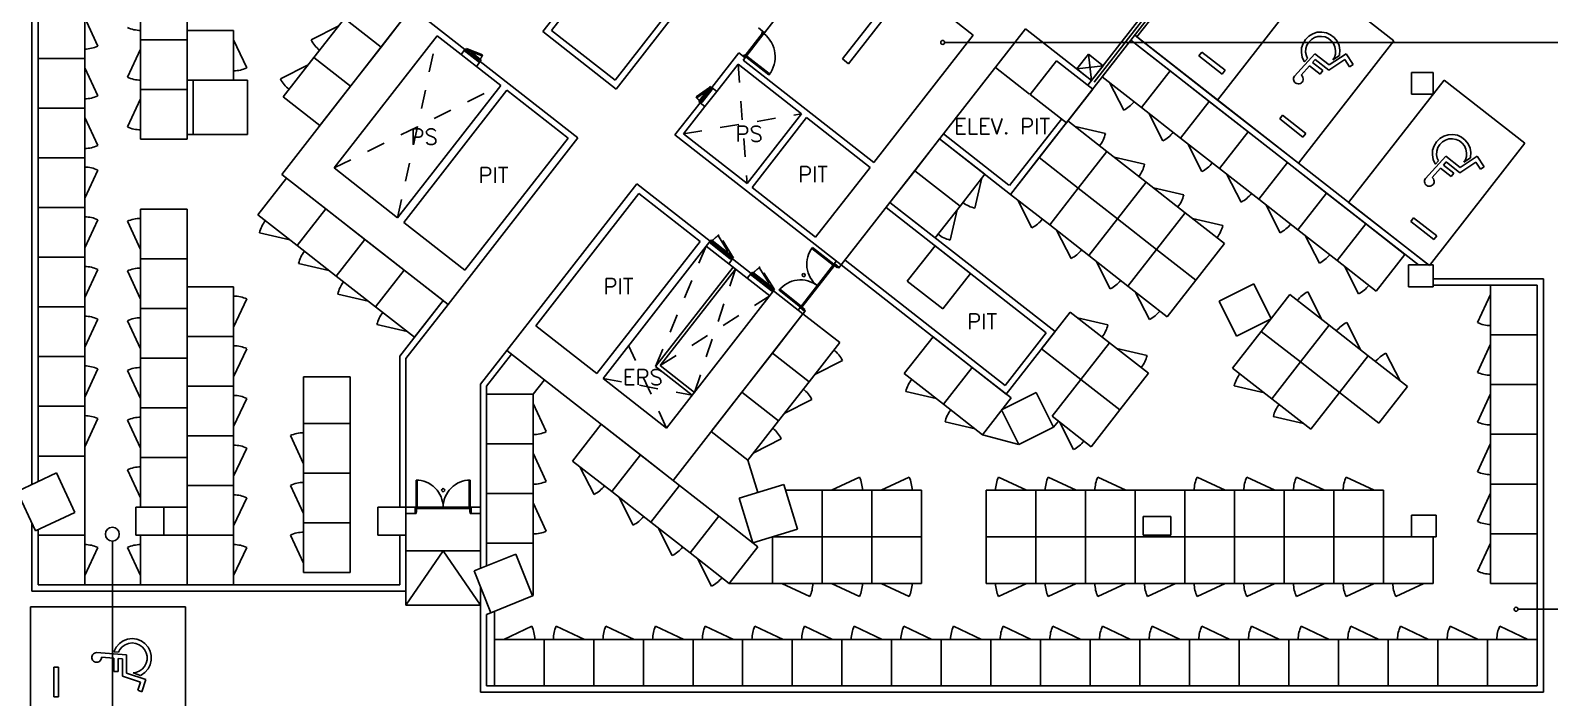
# Model space of a CAD drawing. Header units: millimetres. Extents: x -7614 to 421357, y 87385 to 341757.
# Drawn here: x 344320 to 393270, y 124852 to 146327 of the extents above; entities that cross this region are included whole.
import ezdxf
from ezdxf.enums import TextEntityAlignment as Align

# ---------------------------------------------------------------- set-up
doc = ezdxf.new("R2010")
doc.units = ezdxf.units.MM
doc.header["$LTSCALE"] = 600
doc.header["$MEASUREMENT"] = 0
doc.linetypes.add('HIDDEN', pattern=[2, 1, -1])
doc.layers.add('e-plan', color=9, linetype='CONTINUOUS')
doc.layers.add('e-room-box', color=7, linetype='CONTINUOUS')
doc.styles.add('kiahn', font='romans.shx', dxfattribs={"bigfont": 'cadhs.shx'})

msp = doc.modelspace()

# ---------------------------------------------------------------- linework, layer by layer
at = {"layer": 'e-plan'}
for p, q in [((344370, 171227), (344370, 131712)), ((344570, 159827), (344570, 131805)), ((366034, 152947), (360831, 146288)), ((363195, 144441), (369136, 152045)), ((379974, 146116), (383052, 150056)), ((367974, 146253), (370486, 149468)), ((370486, 149468), (374702, 146174)), ((361112, 146322), (362867, 148568)), ((372456, 147929), (370486, 145407)), ((385652, 148025), (382574, 144085)), ((382574, 144085), (385652, 148025)), ((385652, 148025), (388253, 145993)), ((347870, 146027), (347870, 147627)), ((349370, 147627), (349370, 146027)), ((372653, 147775), (370683, 145253)), ((344570, 147027), (344570, 145427)), ((346070, 145427), (346070, 147027)), ((356605, 147051), (352419, 141693)), ((356605, 147051), (355620, 145791)), ((358323, 145709), (356605, 147051)), ((363161, 144722), (364915, 146967)), ((378593, 144657), (380316, 146864)), ((346493, 145820), (346070, 146727)), ((353362, 146024), (354254, 146478)), ((353453, 145453), (354438, 146714)), ((354438, 146714), (355620, 145791)), ((355620, 145791), (354438, 146714)), ((367777, 146407), (367974, 146253)), ((376386, 146381), (370445, 138777)), ((375901, 141050), (380426, 146842)), ((378514, 144719), (376386, 146381)), ((380114, 146768), (378391, 144561)), ((349370, 146027), (347870, 146027)), ((347870, 144427), (347870, 146027)), ((347870, 146027), (349370, 146027)), ((350870, 146327), (349370, 146327)), ((349370, 146327), (349370, 144727)), ((349370, 146027), (349370, 144427)), ((350870, 144727), (350870, 146327)), ((351293, 145120), (350870, 146027)), ((357428, 146155), (354103, 141900)), ((358200, 145552), (357428, 146155)), ((363195, 144441), (360831, 146288)), ((363161, 144722), (361112, 146322)), ((367348, 145517, 0), (367909, 146234, 0)), ((367368, 145477, 0), (367952, 146225, 0)), ((374702, 146174), (371500, 142077)), ((378856, 144832), (379780, 146014)), ((379780, 146014), (389043, 138777)), ((379780, 146014), (381040, 145029)), ((379903, 146172), (389368, 138777)), ((382574, 144085), (379974, 146116)), ((388253, 145993), (385174, 142053)), ((385281, 145764), (385326, 145908)), ((385326, 145908), (385403, 146036)), ((385403, 146036), (385509, 146142)), ((385512, 145951), (385452, 145851)), ((385509, 146142), (385637, 146220)), ((385594, 146034), (385512, 145951)), ((385694, 146094), (385594, 146034)), ((385637, 146220), (385780, 146265)), ((385805, 146129), (385694, 146094)), ((385780, 146265), (385930, 146274)), ((385922, 146136), (385805, 146129)), ((386037, 146115), (385922, 146136)), ((385930, 146274), (386078, 146247)), ((386143, 146067), (386037, 146115)), ((386078, 146247), (386214, 146186)), ((386235, 145996), (386143, 146067)), ((386214, 146186), (386333, 146094)), ((386307, 145904), (386235, 145996)), ((386355, 145798), (386307, 145904)), ((386333, 146094), (386425, 145976)), ((386425, 145976), (386487, 145839)), ((344570, 145427), (346070, 145427)), ((346070, 145427), (344570, 145427)), ((344570, 145427), (344570, 143827)), ((346070, 143827), (346070, 145427)), ((347448, 144820), (347870, 145727)), ((352468, 144192), (353453, 145453)), ((354635, 144530), (353453, 145453)), ((353453, 145453), (354635, 144530)), ((355620, 145791), (354635, 144530)), ((358200, 145552), (358323, 145709)), ((358689, 145170), (358200, 145552)), ((358368, 145750), (358307, 145672)), ((358307, 145672), (358334, 145650)), ((358334, 145650), (358346, 145641)), ((358346, 145641), (358377, 145680)), ((358346, 145641), (358740, 145333)), ((358365, 145689), (358396, 145729)), ((358377, 145680), (358365, 145689)), ((358396, 145729), (358368, 145750)), ((358377, 145680), (358771, 145372)), ((358396, 145729), (358813, 145402)), ((358783, 145363), (358813, 145402)), ((358813, 145402), (358841, 145381)), ((366278, 144488), (367149, 145603)), ((367149, 145603), (367346, 145449)), ((367284, 145370), (367346, 145449)), ((367346, 145449), (367284, 145370)), ((370486, 145407), (370683, 145253)), ((381973, 145508), (382065, 145626)), ((382722, 144923), (381973, 145508)), ((382065, 145626), (382814, 145042)), ((385052, 144857), (385702, 145577)), ((385272, 145615), (385281, 145764)), ((385300, 145467), (385272, 145615)), ((385361, 145330), (385300, 145467)), ((385470, 145423), (385373, 145316)), ((385417, 145740), (385410, 145623)), ((385410, 145623), (385432, 145508)), ((385452, 145851), (385417, 145740)), ((385432, 145508), (385470, 145423)), ((385719, 145389), (385630, 145290)), ((385702, 145577), (386165, 145215)), ((386159, 145045), (385719, 145389)), ((386673, 145386), (386159, 145045)), ((386165, 145215), (386712, 145578)), ((386498, 145519), (386290, 145381)), ((386290, 145381), (386335, 145455)), ((386335, 145455), (386369, 145566)), ((386376, 145683), (386355, 145798)), ((386369, 145566), (386376, 145683)), ((386487, 145839), (386514, 145691)), ((386505, 145542), (386498, 145519)), ((386514, 145691), (386505, 145542)), ((386826, 145156), (386673, 145386)), ((386712, 145578), (386941, 145232)), ((346493, 144220), (346070, 145127)), ((352377, 144763), (353269, 145217)), ((358689, 145170), (358812, 145328)), ((358689, 145170), (358689, 145170)), ((359477, 144554), (358689, 145170)), ((358740, 145333), (358771, 145372)), ((358752, 145324), (358740, 145333)), ((358779, 145302), (358752, 145324)), ((358771, 145372), (358783, 145363)), ((358841, 145381), (358779, 145302)), ((361964, 142865), (358812, 145328)), ((366435, 144365), (367122, 145244)), ((367122, 145244), (369171, 143643)), ((367284, 145370), (371500, 142077)), ((376517, 144274), (375413, 145136)), ((380117, 143847), (381040, 145029)), ((381040, 145029), (380117, 143847)), ((381040, 145029), (382301, 144044)), ((382814, 145042), (382722, 144923)), ((385537, 145188), (385265, 144887)), ((385373, 145316), (385361, 145330)), ((385875, 144923), (385537, 145188)), ((385630, 145290), (385960, 145032)), ((385960, 145032), (385875, 144923)), ((386941, 145232), (386826, 145156)), ((388820, 144977), (388820, 144277)), ((389520, 144977), (388820, 144977)), ((389520, 144277), (389520, 144977)), ((349370, 144427), (347870, 144427)), ((347870, 142827), (347870, 144427)), ((347870, 144427), (349370, 144427)), ((349370, 144727), (350870, 144727)), ((349370, 144427), (349370, 142827)), ((354635, 144530), (353650, 143269)), ((359477, 144554), (356152, 140299)), ((366203, 144490), (365877, 144072)), ((366233, 144447), (365925, 144053)), ((366272, 144416), (365965, 144022)), ((366203, 144490), (366224, 144517)), ((366242, 144459), (366203, 144490)), ((366224, 144517), (366303, 144456)), ((366233, 144447), (366242, 144459)), ((366272, 144416), (366233, 144447)), ((366282, 144428), (366272, 144416)), ((366435, 144365), (366278, 144488)), ((366303, 144456), (366282, 144428)), ((380117, 143847), (378856, 144832)), ((379547, 143756), (379092, 144647)), ((385019, 144752), (385022, 144789)), ((385026, 144715), (385019, 144752)), ((385022, 144789), (385033, 144825)), ((385042, 144681), (385026, 144715)), ((385033, 144825), (385052, 144857)), ((385065, 144651), (385042, 144681)), ((385094, 144628), (385065, 144651)), ((385129, 144613), (385094, 144628)), ((385166, 144606), (385129, 144613)), ((385203, 144608), (385166, 144606)), ((385239, 144620), (385203, 144608)), ((385271, 144639), (385239, 144620)), ((385265, 144887), (385285, 144871)), ((385297, 144666), (385271, 144639)), ((385285, 144871), (385308, 144842)), ((385317, 144698), (385297, 144666)), ((385308, 144842), (385323, 144808)), ((385328, 144733), (385317, 144698)), ((385323, 144808), (385330, 144771)), ((385330, 144771), (385328, 144733)), ((386794, 140787), (389873, 144727)), ((389873, 144727), (392473, 142696)), ((347448, 143220), (347870, 144127)), ((353650, 143269), (352468, 144192)), ((359674, 144400), (356349, 140145)), ((361644, 142861), (359674, 144400)), ((365087, 142963), (365896, 144000)), ((365877, 144072), (365855, 144044)), ((365855, 144044), (365934, 143983)), ((365916, 144041), (365877, 144072)), ((366054, 143876), (365896, 144000)), ((365925, 144053), (365916, 144041)), ((365965, 144022), (365925, 144053)), ((365934, 143983), (365955, 144010)), ((365955, 144010), (365965, 144022)), ((366054, 143876), (366435, 144365)), ((366054, 143876), (366435, 144365)), ((381378, 142862), (382301, 144044)), ((382301, 144044), (381378, 142862)), ((382301, 144044), (383562, 143059)), ((385174, 142053), (382574, 144085)), ((388820, 144277), (389520, 144277)), ((344570, 143827), (346070, 143827)), ((346070, 143827), (344570, 143827)), ((344570, 143827), (344570, 142227)), ((346070, 142227), (346070, 143827)), ((346493, 142620), (346070, 143527)), ((365367, 142998), (366054, 143876)), ((369171, 143643), (367416, 141397)), ((369328, 143520), (367574, 141274)), ((369328, 143520), (371377, 141919)), ((369451, 143677), (369451, 143677)), ((377541, 143474), (375866, 141330)), ((381378, 142862), (380117, 143847)), ((380807, 142771), (380353, 143662)), ((384574, 143477), (384666, 143595)), ((385322, 142892), (384574, 143477)), ((384666, 143595), (385415, 143010)), ((349570, 142977), (349370, 142977)), ((365087, 142963), (370445, 138777)), ((365367, 142998), (367416, 141397)), ((375851, 141343), (373739, 142993)), ((377748, 143414), (376824, 142232)), ((379009, 142429), (377748, 143414)), ((378959, 143004), (377984, 143229)), ((382638, 141877), (383562, 143059)), ((383562, 143059), (382638, 141877)), ((383562, 143059), (384823, 142074)), ((385415, 143010), (385322, 142892)), ((389857, 142923), (390001, 142968)), ((390001, 142968), (390150, 142977)), ((390150, 142977), (390298, 142950)), ((390298, 142950), (390435, 142889)), ((349370, 142827), (347870, 142827)), ((361964, 142865), (357777, 137506)), ((361644, 142861), (358319, 138606)), ((373616, 142835), (372815, 141811)), ((375901, 141050), (373616, 142835)), ((375073, 141696), (373616, 142835)), ((382638, 141877), (381378, 142862)), ((382068, 141786), (381614, 142677)), ((392473, 142696), (389395, 138756)), ((389493, 142317), (389501, 142467)), ((389501, 142467), (389546, 142610)), ((389546, 142610), (389623, 142739)), ((389623, 142739), (389729, 142845)), ((389672, 142554), (389637, 142442)), ((389732, 142654), (389672, 142554)), ((389729, 142845), (389857, 142923)), ((389815, 142736), (389732, 142654)), ((389914, 142797), (389815, 142736)), ((390026, 142832), (389914, 142797)), ((390142, 142839), (390026, 142832)), ((390257, 142818), (390142, 142839)), ((390363, 142770), (390257, 142818)), ((390455, 142698), (390363, 142770)), ((390435, 142889), (390553, 142796)), ((390527, 142607), (390455, 142698)), ((390575, 142500), (390527, 142607)), ((390553, 142796), (390645, 142678)), ((390596, 142386), (390575, 142500)), ((390645, 142678), (390707, 142542)), ((390707, 142542), (390734, 142394)), ((344570, 142227), (346070, 142227)), ((344570, 140627), (344570, 142227)), ((344570, 142227), (346070, 142227)), ((346070, 142227), (346070, 140627)), ((375901, 141050), (376824, 142232)), ((376824, 142232), (378085, 141247)), ((376824, 142232), (378085, 141247)), ((378085, 141247), (379009, 142429)), ((379009, 142429), (378085, 141247)), ((380269, 141444), (379009, 142429)), ((380220, 142019), (379245, 142244)), ((383899, 140892), (384823, 142074)), ((384823, 142074), (383899, 140892)), ((384823, 142074), (386084, 141089)), ((389272, 141560), (389923, 142280)), ((389520, 142170), (389493, 142317)), ((389582, 142033), (389520, 142170)), ((389593, 142018), (389582, 142033)), ((389690, 142126), (389593, 142018)), ((389637, 142442), (389631, 142326)), ((389631, 142326), (389652, 142211)), ((389652, 142211), (389690, 142126)), ((389939, 142092), (389850, 141993)), ((389850, 141993), (390180, 141735)), ((389923, 142280), (390386, 141918)), ((390379, 141748), (389939, 142092)), ((390893, 142089), (390379, 141748)), ((390386, 141918), (390932, 142281)), ((390719, 142222), (390511, 142084)), ((390511, 142084), (390555, 142158)), ((390555, 142158), (390590, 142269)), ((390590, 142269), (390596, 142386)), ((390726, 142245), (390719, 142222)), ((390734, 142394), (390726, 142245)), ((391046, 141859), (390893, 142089)), ((390932, 142281), (391161, 141935)), ((346493, 141833), (346070, 140927)), ((352577, 141570), (351653, 140388)), ((357777, 137506), (352419, 141693)), ((353837, 140585), (352577, 141570)), ((356152, 140299), (354103, 141900)), ((371377, 141919), (369622, 139673)), ((372815, 141811), (372015, 140786)), ((372815, 141811), (374273, 140672)), ((374273, 140672), (372815, 141811)), ((374273, 140672), (375073, 141696)), ((374981, 141578), (374756, 140603)), ((383899, 140892), (382638, 141877)), ((383329, 140801), (382875, 141692)), ((389240, 141455), (389242, 141492)), ((389242, 141492), (389253, 141528)), ((389253, 141528), (389272, 141560)), ((389757, 141890), (389485, 141589)), ((389485, 141589), (389505, 141574)), ((389505, 141574), (389528, 141545)), ((389528, 141545), (389543, 141511)), ((389543, 141511), (389550, 141474)), ((389550, 141474), (389548, 141436)), ((390095, 141626), (389757, 141890)), ((390180, 141735), (390095, 141626)), ((391161, 141935), (391046, 141859)), ((363855, 141387), (359669, 136029)), ((363929, 141076), (360604, 136821)), ((363855, 141387), (366219, 139540)), ((363929, 141076), (365899, 139537)), ((367574, 141274), (369622, 139673)), ((377162, 140065), (375901, 141050)), ((378085, 141247), (377162, 140065)), ((377162, 140065), (378085, 141247)), ((378085, 141247), (379346, 140262)), ((378085, 141247), (379346, 140262)), ((379346, 140262), (380269, 141444)), ((380269, 141444), (379346, 140262)), ((381530, 140458), (380269, 141444)), ((381481, 141034), (380506, 141259)), ((386084, 141089), (385160, 139907)), ((385160, 139907), (386084, 141089)), ((386084, 141089), (387344, 140104)), ((389246, 141418), (389240, 141455)), ((389262, 141383), (389246, 141418)), ((389285, 141354), (389262, 141383)), ((389315, 141331), (389285, 141354)), ((389349, 141316), (389315, 141331)), ((389386, 141309), (389349, 141316)), ((389423, 141311), (389386, 141309)), ((389459, 141322), (389423, 141311)), ((389491, 141342), (389459, 141322)), ((389517, 141368), (389491, 141342)), ((389537, 141400), (389517, 141368)), ((389548, 141436), (389537, 141400)), ((344570, 139027), (344570, 140627)), ((344570, 140627), (346070, 140627)), ((346070, 140627), (344570, 140627)), ((346070, 140627), (346070, 139027)), ((347870, 140577), (347870, 138977)), ((349370, 140577), (347870, 140577)), ((349370, 138977), (349370, 140577)), ((353837, 140585), (352914, 139403)), ((352914, 139403), (353837, 140585)), ((355098, 139600), (353837, 140585)), ((371892, 140629), (377053, 136596)), ((372015, 140786), (377334, 136631)), ((372015, 140786), (373473, 139647)), ((373473, 139647), (374273, 140672)), ((374181, 140553), (373956, 139579)), ((376591, 139974), (376137, 140865)), ((385160, 139907), (383899, 140892)), ((384590, 139816), (384136, 140707)), ((389395, 138756), (386794, 140787)), ((346493, 140233), (346070, 139327)), ((347448, 140183), (347870, 139277)), ((351653, 140388), (352914, 139403)), ((358319, 138606), (356349, 140145)), ((378422, 139080), (377162, 140065)), ((379346, 140262), (378422, 139080)), ((378422, 139080), (379346, 140262)), ((379346, 140262), (380607, 139276)), ((379346, 140262), (380607, 139276)), ((380607, 139276), (381530, 140458)), ((381530, 140458), (380607, 139276)), ((382791, 139473), (381530, 140458)), ((382741, 140049), (381767, 140274)), ((387344, 140104), (386421, 138922)), ((386421, 138922), (387344, 140104)), ((387344, 140104), (388605, 139119)), ((388794, 140179), (388886, 140298)), ((389542, 139594), (388794, 140179)), ((388886, 140298), (389635, 139713)), ((351703, 139812), (352678, 139587)), ((355098, 139600), (354175, 138418)), ((354175, 138418), (355098, 139600)), ((356359, 138615), (355098, 139600)), ((362575, 135281), (365899, 139537)), ((366219, 139540), (366096, 139383)), ((366264, 139581), (366202, 139503)), ((366242, 139472), (366273, 139511)), ((366261, 139520), (366292, 139560)), ((366273, 139511), (366261, 139520)), ((366292, 139560), (366264, 139581)), ((366903, 139019), (366273, 139511)), ((366946, 139049), (366292, 139560)), ((377852, 138989), (377398, 139880)), ((386421, 138922), (385160, 139907)), ((385851, 138831), (385397, 139722)), ((389635, 139713), (389542, 139594)), ((344570, 137427), (344570, 139027)), ((344570, 139027), (346070, 139027)), ((346070, 139027), (344570, 139027)), ((346070, 139027), (346070, 137427)), ((352914, 139403), (354175, 138418)), ((366096, 139383), (362772, 135127)), ((366821, 138816), (366096, 139383)), ((366202, 139503), (366230, 139481)), ((366230, 139481), (366242, 139472)), ((366872, 138979), (366242, 139472)), ((366872, 138979), (366903, 139019)), ((366903, 139019), (366915, 139009)), ((366973, 139027), (366912, 138949)), ((366915, 139009), (366946, 139049)), ((366946, 139049), (366973, 139027)), ((369496, 139309), (369521, 139340)), ((369496, 139309), (369521, 139340)), ((370186, 138770), (369496, 139309)), ((370186, 138770), (369496, 139309)), ((369521, 139340), (370210, 138801)), ((369521, 139340), (370210, 138801)), ((379683, 138094), (378422, 139080)), ((380607, 139276), (379683, 138094)), ((379683, 138094), (380607, 139276)), ((380607, 139276), (381868, 138291)), ((380607, 139276), (381868, 138291)), ((381868, 138291), (382791, 139473)), ((388605, 139119), (387682, 137937)), ((346493, 138633), (346070, 137727)), ((347448, 138583), (347870, 137677)), ((347870, 138977), (347870, 137377)), ((349370, 138977), (347870, 138977)), ((347870, 138977), (349370, 138977)), ((349370, 137377), (349370, 138977)), ((352964, 138827), (353938, 138602)), ((355436, 137433), (356359, 138615)), ((356359, 138615), (355436, 137433)), ((357620, 137630), (356359, 138615)), ((364463, 135506), (366963, 138705)), ((364616, 135539), (367042, 138644)), ((366944, 138974), (366821, 138816)), ((366821, 138816), (367420, 138348)), ((366884, 138970), (366872, 138979)), ((366912, 138949), (366884, 138970)), ((366944, 138974), (367543, 138506)), ((367588, 138547), (367526, 138468)), ((367615, 138526), (367588, 138547)), ((370210, 138801), (369133, 137422)), ((369133, 137422), (370210, 138801)), ((369177, 137414), (370230, 138761)), ((370230, 138761), (369177, 137414)), ((370210, 138801), (370186, 138770)), ((370210, 138801), (370186, 138770)), ((370210, 138801), (370226, 138821)), ((370226, 138821), (370210, 138801)), ((370242, 138777), (370210, 138801)), ((370210, 138801), (370242, 138777)), ((370287, 138900), (370226, 138821)), ((370226, 138821), (370383, 138698)), ((370226, 138821), (370383, 138698)), ((370383, 138698), (370226, 138821)), ((370230, 138761), (370242, 138777)), ((370242, 138777), (370230, 138761)), ((370324, 138687), (370230, 138761)), ((370230, 138761), (370324, 138687)), ((370337, 138703), (370324, 138687)), ((370324, 138687), (370337, 138703)), ((370368, 138678), (370337, 138703)), ((370337, 138703), (370368, 138678)), ((370383, 138698), (370368, 138678)), ((370368, 138678), (370383, 138698)), ((370445, 138777), (370383, 138698)), ((370445, 138777), (375764, 134621)), ((370568, 138934), (375730, 134902)), ((379113, 138004), (378659, 138895)), ((387682, 137937), (386421, 138922)), ((387111, 137846), (386657, 138737)), ((389520, 138777), (388720, 138777)), ((388720, 138777), (388720, 138077)), ((389520, 138077), (389520, 138777)), ((349370, 136477), (349370, 138077)), ((349370, 138077), (350870, 138077)), ((350870, 138077), (350870, 136477)), ((354175, 138418), (355436, 137433)), ((367365, 138391), (367420, 138348)), ((367543, 138506), (367420, 138348)), ((367420, 138348), (368145, 137782)), ((367526, 138468), (367554, 138447)), ((367554, 138447), (367566, 138438)), ((367566, 138438), (367597, 138477)), ((368196, 137945), (367566, 138438)), ((367585, 138486), (367615, 138526)), ((367597, 138477), (367585, 138486)), ((368227, 137984), (367597, 138477)), ((368270, 138015), (367615, 138526)), ((380944, 137109), (379683, 138094)), ((381868, 138291), (380944, 137109)), ((388720, 138077), (389520, 138077)), ((389520, 138327), (393070, 138327)), ((389520, 138127), (392870, 138127)), ((391370, 136527), (391370, 138127)), ((391370, 138127), (392870, 138127)), ((392870, 125227), (392870, 138127)), ((392870, 138127), (392870, 136527)), ((393070, 125027), (393070, 138327)), ((351293, 137683), (350870, 136777)), ((354224, 137842), (355199, 137617)), ((356220, 135838), (357620, 137630)), ((356696, 136448), (357620, 137630)), ((368268, 137940), (364820, 133527)), ((368196, 137945), (368227, 137984)), ((368208, 137936), (368196, 137945)), ((368236, 137914), (368208, 137936)), ((368227, 137984), (368239, 137975)), ((368297, 137993), (368236, 137914)), ((368239, 137975), (368270, 138015)), ((368268, 137940), (369214, 137201)), ((368270, 138015), (368297, 137993)), ((368468, 137993), (368444, 137961)), ((368468, 137993), (368444, 137961)), ((368444, 137961), (369133, 137422)), ((368444, 137961), (369133, 137422)), ((369158, 137454), (368468, 137993)), ((369158, 137454), (368468, 137993)), ((380374, 137018), (379920, 137910)), ((383981, 136640), (384905, 137822)), ((384905, 137822), (386166, 136837)), ((385475, 137913), (385929, 137022)), ((390948, 136920), (391370, 137827)), ((344570, 135827), (344570, 137427)), ((344570, 137427), (346070, 137427)), ((346070, 137427), (344570, 137427)), ((346070, 137427), (346070, 135827)), ((347870, 137377), (347870, 135777)), ((349370, 137377), (347870, 137377)), ((347870, 137377), (349370, 137377)), ((349370, 135777), (349370, 137377)), ((355436, 137433), (356696, 136448)), ((356420, 135769), (357777, 137506)), ((369214, 137201), (365027, 131842)), ((368229, 135940), (369214, 137201)), ((369118, 137403), (369056, 137324)), ((369118, 137403), (369056, 137324)), ((369133, 137422), (369118, 137403)), ((369118, 137403), (369133, 137422)), ((369118, 137403), (369275, 137280)), ((369118, 137403), (369275, 137280)), ((369118, 137403), (369275, 137280)), ((369275, 137280), (369118, 137403)), ((369133, 137422), (369158, 137454)), ((369133, 137422), (369158, 137454)), ((369165, 137398), (369133, 137422)), ((369133, 137422), (369165, 137398)), ((369177, 137414), (369165, 137398)), ((369165, 137398), (369177, 137414)), ((369271, 137340), (369177, 137414)), ((369177, 137414), (369271, 137340)), ((369275, 137280), (369214, 137201)), ((369214, 137201), (370396, 136277)), ((369275, 137280), (369244, 137240)), ((369259, 137324), (369271, 137340)), ((369271, 137340), (369259, 137324)), ((369291, 137299), (369259, 137324)), ((369259, 137324), (369291, 137299)), ((369275, 137280), (369291, 137299)), ((369291, 137299), (369275, 137280)), ((377827, 137261), (376903, 136079)), ((379087, 136276), (377827, 137261)), ((379038, 136851), (378063, 137076)), ((346493, 137033), (346070, 136127)), ((347448, 136983), (347870, 136077)), ((355485, 136857), (356460, 136632)), ((360604, 136821), (362575, 135281)), ((375730, 134902), (377053, 136596)), ((375764, 134621), (377334, 136631)), ((383981, 136640), (383058, 135458)), ((385242, 135655), (383981, 136640)), ((385242, 135655), (383981, 136640)), ((385242, 135655), (386166, 136837)), ((386166, 136837), (385242, 135655)), ((386166, 136837), (387426, 135852)), ((386736, 136928), (387190, 136037)), ((350870, 136477), (349370, 136477)), ((349370, 134877), (349370, 136477)), ((349370, 136477), (350870, 136477)), ((350870, 136477), (350870, 134877)), ((351293, 136083), (350870, 135177)), ((370396, 136277), (369411, 135016)), ((373403, 136466, 0), (372479, 135284, 0)), ((374664, 135481, 0), (373403, 136466, 0)), ((378164, 135094), (379087, 136276)), ((379087, 136276), (378164, 135094)), ((380348, 135291), (379087, 136276)), ((380298, 135866), (379324, 136091)), ((390948, 135320), (391370, 136227)), ((391370, 134927), (391370, 136527)), ((391370, 136527), (392870, 136527)), ((392870, 136527), (391370, 136527)), ((392870, 136527), (392870, 134927)), ((344570, 134227), (344570, 135827)), ((344570, 135827), (346070, 135827)), ((346070, 135827), (344570, 135827)), ((346070, 135827), (346070, 134227)), ((347870, 135777), (349370, 135777)), ((347870, 135777), (347870, 134177)), ((349370, 135777), (347870, 135777)), ((349370, 134177), (349370, 135777)), ((356220, 130977), (356220, 135838)), ((356420, 130977), (356420, 135769)), ((358820, 134943), (359669, 136029)), ((359020, 134874), (359826, 135906)), ((359669, 136029), (365027, 131842)), ((367244, 134679), (368229, 135940)), ((368229, 135940), (369411, 135016)), ((369411, 135016), (368229, 135940)), ((370487, 135707), (369595, 135253)), ((376903, 136079), (378164, 135094)), ((385242, 135655), (384319, 134473)), ((384319, 134473), (385242, 135655)), ((386503, 134670), (385242, 135655)), ((386503, 134670), (385242, 135655)), ((386503, 134670), (387426, 135852)), ((387426, 135852), (386503, 134670)), ((387426, 135852), (388687, 134867)), ((387997, 135943), (388451, 135052)), ((346493, 135433), (346070, 134527)), ((347448, 135383), (347870, 134477)), ((362772, 135127), (364820, 133527)), ((364463, 135506), (365645, 134583)), ((364616, 135539), (365719, 134677)), ((372479, 135284, 0), (373740, 134299, 0)), ((373740, 134299, 0), (374664, 135481, 0)), ((374664, 135481, 0), (373740, 134299, 0)), ((375925, 134496, 0), (374664, 135481, 0)), ((379425, 134109), (380348, 135291)), ((383058, 135458), (384319, 134473)), ((350870, 134877), (349370, 134877)), ((349370, 133277), (349370, 134877)), ((349370, 134877), (350870, 134877)), ((350870, 134877), (350870, 133277)), ((358820, 129012), (358820, 134943)), ((359020, 129093), (359020, 134874)), ((360520, 134618), (359020, 134618)), ((359020, 134618), (359020, 133018)), ((360520, 134618), (360882, 135081)), ((360520, 133018), (360520, 134618)), ((366258, 133418), (367244, 134679)), ((367244, 134679), (368426, 133756)), ((368426, 133756), (367244, 134679)), ((369411, 135016), (368426, 133756)), ((372529, 134708, 0), (373504, 134483, 0)), ((377240, 133912), (378164, 135094)), ((378164, 135094), (379425, 134109)), ((378164, 135094), (379425, 134109)), ((383107, 134883), (384082, 134658)), ((385579, 133488), (386503, 134670)), ((387764, 133685), (386503, 134670)), ((388687, 134867), (387764, 133685)), ((390948, 133720), (391370, 134627)), ((391370, 133327), (391370, 134927)), ((391370, 134927), (392870, 134927)), ((392870, 134927), (391370, 134927)), ((392870, 134927), (392870, 133327)), ((344570, 132627), (344570, 134227)), ((344570, 134227), (346070, 134227)), ((346070, 134227), (344570, 134227)), ((346070, 134227), (346070, 132627)), ((347870, 134177), (347870, 132577)), ((349370, 134177), (347870, 134177)), ((347870, 134177), (349370, 134177)), ((349370, 132577), (349370, 134177)), ((351293, 134483), (350870, 133577)), ((360943, 133412), (360520, 134318)), ((369502, 134446), (368610, 133992)), ((373740, 134299, 0), (375001, 133314, 0)), ((375001, 133314, 0), (375925, 134496, 0)), ((384319, 134473), (385579, 133488)), ((346493, 133833), (346070, 132927)), ((347448, 133783), (347870, 132877)), ((353120, 133677), (353120, 132077)), ((354620, 133677), (353120, 133677)), ((354620, 132077), (354620, 133677)), ((361791, 132467), (362715, 133649)), ((362715, 133649), (363976, 132664)), ((368426, 133756), (367440, 132495)), ((373790, 133723, 0), (374765, 133498, 0)), ((378501, 132927), (377240, 133912)), ((377285, 133552), (377443, 133753)), ((377931, 132836), (377477, 133727)), ((379425, 134109), (378501, 132927)), ((384368, 133898), (385343, 133673)), ((350870, 133277), (349370, 133277)), ((349370, 131677), (349370, 133277)), ((349370, 133277), (350870, 133277)), ((350870, 133277), (350870, 131677)), ((352698, 133283), (353120, 132377)), ((367440, 132495), (366258, 133418)), ((368516, 133185), (367625, 132731)), ((375001, 133314, 0), (376167, 132994)), ((392870, 133327), (391370, 133327)), ((391370, 131727), (391370, 133327)), ((391370, 133327), (392870, 133327)), ((392870, 133327), (392870, 131727)), ((351293, 132883), (350870, 131977)), ((359020, 133018), (360520, 133018)), ((360520, 133018), (359020, 133018)), ((359020, 133018), (359020, 131418)), ((360520, 131418), (360520, 133018)), ((360943, 131812), (360520, 132718)), ((363976, 132664), (363052, 131482)), ((363052, 131482), (363976, 132664)), ((363976, 132664), (365236, 131679)), ((390948, 132120), (391370, 133027)), ((346070, 132627), (344570, 132627)), ((346070, 130077), (346070, 132627)), ((347448, 132183), (347870, 131277)), ((347870, 132577), (349370, 132577)), ((347870, 132577), (347870, 130977)), ((349370, 132577), (347870, 132577)), ((349370, 130977), (349370, 132577)), ((363052, 131482), (361791, 132467)), ((362482, 131391), (362028, 132282)), ((367440, 132495), (367759, 131452)), ((349370, 130077), (349370, 131677)), ((349370, 131677), (350870, 131677)), ((350870, 131677), (349370, 131677)), ((350870, 131677), (350870, 130077)), ((352698, 131683), (353120, 130777)), ((353120, 132077), (353120, 130477)), ((354620, 132077), (353120, 132077)), ((353120, 132077), (354620, 132077)), ((354620, 130477), (354620, 132077)), ((356745, 131852), (356745, 130977)), ((356785, 131852), (356745, 131852)), ((356785, 130977), (356785, 131852)), ((358455, 130977), (358455, 131852)), ((358455, 131852), (358495, 131852)), ((358495, 131852), (358495, 130977)), ((365236, 131679), (364313, 130497)), ((364313, 130497), (365236, 131679)), ((365236, 131679), (366497, 130694)), ((371034, 131949), (370128, 131527)), ((372634, 131949), (371728, 131527)), ((375514, 131949), (376420, 131527)), ((377114, 131949), (378020, 131527)), ((378714, 131949), (379620, 131527)), ((381914, 131949), (382820, 131527)), ((383514, 131949), (384420, 131527)), ((385114, 131949), (386020, 131527)), ((386714, 131949), (387620, 131527)), ((391370, 130127), (391370, 131727)), ((391370, 131727), (392870, 131727)), ((392870, 131727), (391370, 131727)), ((392870, 131727), (392870, 130127)), ((351293, 131283), (350870, 130377)), ((359020, 131418), (360520, 131418)), ((360520, 131418), (359020, 131418)), ((359020, 131418), (359020, 129818)), ((360520, 129818), (360520, 131418)), ((364313, 130497), (363052, 131482)), ((363743, 130406), (363288, 131297)), ((369828, 131527), (368647, 131527)), ((371428, 131527), (369828, 131527)), ((369828, 131527), (369828, 130027)), ((371428, 130027), (371428, 131527)), ((373028, 131527), (371428, 131527)), ((371428, 131527), (371428, 130027)), ((373028, 130027), (373028, 131527)), ((375120, 131527), (376720, 131527)), ((375120, 130027), (375120, 131527)), ((376720, 131527), (378320, 131527)), ((376720, 130027), (376720, 131527)), ((376720, 131527), (376720, 130027)), ((378320, 131527), (379920, 131527)), ((378320, 130027), (378320, 131527)), ((378320, 131527), (378320, 130027)), ((379920, 131527), (381520, 131527)), ((379920, 131527), (379920, 130027)), ((381520, 131527), (383120, 131527)), ((381520, 130027), (381520, 131527)), ((383120, 131527), (384720, 131527)), ((383120, 130027), (383120, 131527)), ((383120, 131527), (383120, 130027)), ((384720, 131527), (384720, 130027)), ((384720, 131527), (386320, 131527)), ((384720, 130027), (384720, 131527)), ((386320, 131527), (387920, 131527)), ((386320, 130027), (386320, 131527)), ((386320, 131527), (386320, 130027)), ((387920, 131527), (387920, 130027)), ((390948, 130520), (391370, 131427)), ((347870, 130977), (349370, 130977)), ((356420, 130977), (356720, 130977)), ((356420, 130777), (356720, 130777)), ((356720, 130777), (356720, 130977)), ((356720, 130777), (356720, 130977)), ((356720, 130977), (356745, 130977)), ((356745, 130777), (356720, 130777)), ((356745, 130977), (358495, 130977)), ((356745, 130977), (356745, 130937)), ((356745, 130977), (356785, 130977)), ((356745, 130937), (356765, 130937)), ((356765, 130817), (356745, 130817)), ((356745, 130817), (356745, 130777)), ((358475, 130937), (356765, 130937)), ((356765, 130937), (356765, 130817)), ((358495, 130977), (358455, 130977)), ((358495, 130937), (358475, 130937)), ((358475, 130937), (358475, 130817)), ((358475, 130817), (358495, 130817)), ((358520, 130977), (358495, 130977)), ((358495, 130977), (358495, 130937)), ((358495, 130817), (358495, 130777)), ((358495, 130777), (358520, 130777)), ((358520, 130977), (358820, 130977)), ((358520, 130777), (358520, 130977)), ((358520, 130777), (358520, 130977)), ((358520, 130777), (358820, 130777)), ((360943, 130212), (360520, 131118)), ((389620, 130727), (388820, 130727)), ((388820, 130727), (388820, 130027)), ((389620, 130027), (389620, 130727)), ((344370, 130475), (344370, 128277)), ((344570, 130260), (344570, 128477)), ((353120, 130477), (353120, 128877)), ((354620, 130477), (353120, 130477)), ((353120, 130477), (354620, 130477)), ((354620, 128877), (354620, 130477)), ((365574, 129512), (364313, 130497)), ((365003, 129421), (364549, 130312)), ((366497, 130694), (365574, 129512)), ((365574, 129512), (366497, 130694)), ((366497, 130694), (367758, 129709)), ((381070, 130677), (380170, 130677)), ((380170, 130677), (380170, 130077)), ((381070, 130077), (381070, 130677)), ((344570, 128477), (344570, 130077)), ((344570, 130077), (346070, 130077)), ((346070, 130077), (346070, 128477)), ((347870, 130077), (347870, 128477)), ((349370, 130077), (347870, 130077)), ((350870, 130077), (349370, 130077)), ((349370, 128477), (349370, 130077)), ((349370, 130077), (350870, 130077)), ((349370, 128477), (349370, 130077)), ((350870, 130077), (350870, 128477)), ((352698, 130083), (353120, 129177)), ((356220, 128677), (356220, 130077)), ((356220, 128477), (356220, 130077)), ((356420, 128277), (356420, 130077)), ((359020, 129818), (360520, 129818)), ((360520, 129818), (360520, 128135)), ((368228, 128527), (368228, 130027)), ((368228, 130027), (369828, 130027)), ((369828, 130027), (371428, 130027)), ((369828, 128527), (369828, 130027)), ((369828, 130027), (371428, 130027)), ((369828, 130027), (369828, 128527)), ((371428, 130027), (371428, 128527)), ((371428, 130027), (373028, 130027)), ((371428, 128527), (371428, 130027)), ((371428, 130027), (373028, 130027)), ((373028, 130027), (373028, 128527)), ((376720, 130027), (375120, 130027)), ((376720, 130027), (375120, 130027)), ((375120, 130027), (375120, 128527)), ((378320, 130027), (376720, 130027)), ((378320, 130027), (376720, 130027)), ((376720, 130027), (376720, 128527)), ((376720, 128527), (376720, 130027)), ((379920, 130027), (378320, 130027)), ((379920, 130027), (378320, 130027)), ((378320, 130027), (378320, 128527)), ((378320, 128527), (378320, 130027)), ((381520, 130027), (379920, 130027)), ((379920, 130027), (379920, 128527)), ((379920, 128527), (379920, 130027)), ((380170, 130077), (381070, 130077)), ((383120, 130027), (381520, 130027)), ((381520, 130027), (381520, 128527)), ((383120, 130027), (381520, 130027)), ((381520, 128527), (381520, 130027)), ((384720, 130027), (383120, 130027)), ((384720, 130027), (383120, 130027)), ((383120, 130027), (383120, 128527)), ((383120, 128527), (383120, 130027)), ((386320, 130027), (384720, 130027)), ((384720, 130027), (384720, 128527)), ((384720, 128527), (384720, 130027)), ((386320, 130027), (384720, 130027)), ((387920, 130027), (386320, 130027)), ((386320, 130027), (386320, 128527)), ((387920, 130027), (386320, 130027)), ((386320, 128527), (386320, 130027)), ((387920, 128527), (387920, 130027)), ((389520, 130027), (387920, 130027)), ((387920, 130027), (387920, 128527)), ((388820, 130027), (389620, 130027)), ((389520, 128527), (389520, 130027)), ((390948, 128920), (391370, 129827)), ((392870, 130127), (391370, 130127)), ((391370, 128527), (391370, 130127)), ((391370, 130127), (392870, 130127)), ((392870, 130127), (392870, 128527)), ((346493, 129683), (346070, 128777)), ((347448, 129683), (347870, 128777)), ((351293, 129683), (350870, 128777)), ((358820, 129577), (356420, 129577)), ((356420, 127827), (357620, 129577)), ((357620, 129577), (358820, 127827)), ((366835, 128527), (365574, 129512)), ((366264, 128436), (365810, 129327)), ((367758, 129709), (366835, 128527)), ((353120, 128877), (354620, 128877)), ((344370, 128277), (356420, 128277)), ((344570, 128477), (356220, 128477)), ((346070, 128477), (344570, 128477)), ((347870, 128477), (349370, 128477)), ((350870, 128477), (349370, 128477)), ((356420, 128277), (356420, 127827)), ((358820, 125027), (358820, 128423)), ((368228, 128527), (366835, 128527)), ((369828, 128527), (368228, 128527)), ((369434, 128104), (368528, 128527)), ((371428, 128527), (369828, 128527)), ((371034, 128104), (370128, 128527)), ((373028, 128527), (371428, 128527)), ((372634, 128104), (371728, 128527)), ((375120, 128527), (376720, 128527)), ((375514, 128104), (376420, 128527)), ((376720, 128527), (378320, 128527)), ((377114, 128104), (378020, 128527)), ((378320, 128527), (379920, 128527)), ((378714, 128104), (379620, 128527)), ((379920, 128527), (381520, 128527)), ((380314, 128104), (381220, 128527)), ((381520, 128527), (383120, 128527)), ((381914, 128104), (382820, 128527)), ((383120, 128527), (384720, 128527)), ((383514, 128104), (384420, 128527)), ((384720, 128527), (386320, 128527)), ((385114, 128104), (386020, 128527)), ((386320, 128527), (387920, 128527)), ((386714, 128104), (387620, 128527)), ((387920, 128527), (389520, 128527)), ((388314, 128104), (389220, 128527)), ((392870, 128527), (391370, 128527)), ((344320, 127777), (349320, 127777)), ((344320, 124477), (344320, 127777)), ((349320, 127777), (349320, 124477)), ((358820, 127827), (356420, 127827)), ((360503, 128129), (360520, 128135)), ((359020, 127529), (359159, 127585)), ((359020, 125227), (359020, 127529)), ((359270, 126727), (359270, 127624)), ((360477, 127149), (359570, 126727)), ((361264, 127149), (362170, 126727)), ((362864, 127149), (363770, 126727)), ((364464, 127149), (365370, 126727)), ((366064, 127149), (366970, 126727)), ((367664, 127149), (368570, 126727)), ((369264, 127149), (370170, 126727)), ((370864, 127149), (371770, 126727)), ((372464, 127149), (373370, 126727)), ((374064, 127149), (374970, 126727)), ((375664, 127149), (376570, 126727)), ((377264, 127149), (378170, 126727)), ((378864, 127149), (379770, 126727)), ((380464, 127149), (381370, 126727)), ((382064, 127149), (382970, 126727)), ((383664, 127149), (384570, 126727)), ((385264, 127149), (386170, 126727)), ((386864, 127149), (387770, 126727)), ((388464, 127149), (389370, 126727)), ((390064, 127149), (390970, 126727)), ((391664, 127149), (392570, 126727)), ((346382, 126282), (346417, 126295)), ((346417, 126295), (346455, 126300)), ((346455, 126300), (347422, 126230)), ((347014, 126329), (347018, 126347)), ((347158, 126319), (347014, 126329)), ((347018, 126347), (347088, 126480)), ((347088, 126480), (347187, 126592)), ((347202, 126402), (347158, 126319)), ((347187, 126592), (347311, 126678)), ((347279, 126489), (347202, 126402)), ((347375, 126555), (347279, 126489)), ((347311, 126678), (347451, 126731)), ((347484, 126597), (347375, 126555)), ((347451, 126731), (347600, 126749)), ((347600, 126611), (347484, 126597)), ((347600, 126749), (347749, 126731)), ((347716, 126597), (347600, 126611)), ((347825, 126555), (347716, 126597)), ((347749, 126731), (347889, 126678)), ((347921, 126489), (347825, 126555)), ((347889, 126678), (348012, 126592)), ((347998, 126402), (347921, 126489)), ((348052, 126298), (347998, 126402)), ((348012, 126592), (348112, 126480)), ((348080, 126185), (348052, 126298)), ((348112, 126480), (348182, 126347)), ((348182, 126347), (348217, 126202)), ((360870, 126727), (359270, 126727)), ((359270, 126727), (359270, 125227)), ((360870, 126727), (362470, 126727)), ((360870, 125227), (360870, 126727)), ((360870, 125227), (360870, 126727)), ((362470, 126727), (364070, 126727)), ((362470, 125227), (362470, 126727)), ((362470, 126727), (362470, 125227)), ((364070, 126727), (365670, 126727)), ((364070, 125227), (364070, 126727)), ((364070, 126727), (364070, 125227)), ((365670, 126727), (367270, 126727)), ((365670, 125227), (365670, 126727)), ((365670, 126727), (365670, 125227)), ((367270, 126727), (368870, 126727)), ((367270, 125227), (367270, 126727)), ((367270, 126727), (367270, 125227)), ((368870, 126727), (370470, 126727)), ((368870, 125227), (368870, 126727)), ((368870, 126727), (368870, 125227)), ((370470, 126727), (372070, 126727)), ((370470, 125227), (370470, 126727)), ((370470, 126727), (370470, 125227)), ((372070, 126727), (373670, 126727)), ((372070, 125227), (372070, 126727)), ((372070, 126727), (372070, 125227)), ((373670, 126727), (373670, 125227)), ((373670, 126727), (375270, 126727)), ((373670, 125227), (373670, 126727)), ((375270, 126727), (376870, 126727)), ((375270, 125227), (375270, 126727)), ((375270, 126727), (375270, 125227)), ((376870, 126727), (376870, 125227)), ((376870, 126727), (378470, 126727)), ((376870, 125227), (376870, 126727)), ((378470, 126727), (380070, 126727)), ((378470, 125227), (378470, 126727)), ((378470, 126727), (378470, 125227)), ((380070, 126727), (380070, 125227)), ((380070, 126727), (381670, 126727)), ((380070, 125227), (380070, 126727)), ((381670, 126727), (383270, 126727)), ((381670, 125227), (381670, 126727)), ((381670, 126727), (381670, 125227)), ((383270, 126727), (384870, 126727)), ((383270, 125227), (383270, 126727)), ((383270, 126727), (383270, 125227)), ((384870, 126727), (386470, 126727)), ((384870, 125227), (384870, 126727)), ((384870, 126727), (384870, 125227)), ((386470, 126727), (388070, 126727)), ((386470, 125227), (386470, 126727)), ((386470, 126727), (386470, 125227)), ((388070, 126727), (388070, 125227)), ((388070, 126727), (389670, 126727)), ((388070, 125227), (388070, 126727)), ((389670, 126727), (391270, 126727)), ((389670, 125227), (389670, 126727)), ((389670, 126727), (389670, 125227)), ((391270, 126727), (392870, 126727)), ((391270, 125227), (391270, 126727)), ((391270, 126727), (391270, 125227)), ((392870, 126727), (392870, 125227)), ((345072, 125827), (345222, 125827)), ((345072, 124877), (345072, 125827)), ((345222, 125827), (345222, 124877)), ((346300, 126163), (346309, 126199)), ((346300, 126125), (346300, 126163)), ((346309, 126089), (346300, 126125)), ((346309, 126199), (346327, 126232)), ((346327, 126056), (346309, 126089)), ((346327, 126232), (346352, 126260)), ((346352, 126028), (346327, 126056)), ((346352, 126260), (346382, 126282)), ((346382, 126006), (346352, 126028)), ((346417, 125993), (346382, 126006)), ((346455, 125988), (346417, 125993)), ((346492, 125993), (346455, 125988)), ((346527, 126006), (346492, 125993)), ((346558, 126028), (346527, 126006)), ((346583, 126056), (346558, 126028)), ((346600, 126089), (346583, 126056)), ((346609, 126125), (346600, 126089)), ((347014, 126121), (346609, 126150)), ((346609, 126150), (346609, 126125)), ((347014, 125692), (347014, 126121)), ((347284, 126102), (347152, 126111)), ((347152, 126111), (347152, 125692)), ((347284, 125543), (347284, 126102)), ((347422, 126230), (347422, 125643)), ((347921, 125765), (347998, 125852)), ((347998, 125852), (348052, 125955)), ((348052, 125955), (348080, 126068)), ((348080, 126068), (348080, 126185)), ((348182, 125906), (348112, 125773)), ((348217, 126052), (348182, 125906)), ((348217, 126202), (348217, 126052)), ((347152, 125692), (347014, 125692)), ((347870, 125348), (347284, 125543)), ((347422, 125643), (348045, 125435)), ((347630, 125646), (347716, 125657)), ((347867, 125568), (347630, 125646)), ((347716, 125657), (347825, 125698)), ((347782, 125086), (347870, 125348)), ((347825, 125698), (347921, 125765)), ((347889, 125576), (347867, 125568)), ((348012, 125661), (347889, 125576)), ((348045, 125435), (347913, 125042)), ((348112, 125773), (348012, 125661)), ((345222, 124877), (345072, 124877)), ((347913, 125042), (347782, 125086)), ((358820, 125027), (393070, 125027)), ((359020, 125227), (392870, 125227)), ((359270, 125227), (360870, 125227)), ((362470, 125227), (360870, 125227)), ((364070, 125227), (362470, 125227)), ((365670, 125227), (364070, 125227)), ((367270, 125227), (365670, 125227)), ((368870, 125227), (367270, 125227)), ((370470, 125227), (368870, 125227)), ((372070, 125227), (370470, 125227)), ((373670, 125227), (372070, 125227)), ((375270, 125227), (373670, 125227)), ((376870, 125227), (375270, 125227)), ((378470, 125227), (376870, 125227)), ((380070, 125227), (378470, 125227)), ((381670, 125227), (380070, 125227)), ((383270, 125227), (381670, 125227)), ((384870, 125227), (383270, 125227)), ((386470, 125227), (384870, 125227)), ((388070, 125227), (386470, 125227)), ((389670, 125227), (388070, 125227)), ((391270, 125227), (389670, 125227)), ((392870, 125227), (391270, 125227))]:
    msp.add_line(p, q, dxfattribs=at)
at = {"layer": 'e-plan', "linetype": 'HIDDEN'}
for p, q in [((356152, 140299), (357428, 146155)), ((358384, 145691), (358396, 145729)), ((358872, 145504), (358384, 145691)), ((358396, 145729), (358886, 145541)), ((358886, 145541), (358872, 145504)), ((367122, 145244), (367416, 141397)), ((354103, 141900), (359477, 144554)), ((366203, 144490), (365773, 144189)), ((365795, 144156), (366223, 144455)), ((366223, 144455), (366203, 144490)), ((365773, 144189), (365795, 144156)), ((365367, 142998), (369171, 143643)), ((366516, 139748), (366482, 139725)), ((366482, 139725), (366911, 139028)), ((366946, 139049), (366516, 139748)), ((366096, 139383), (364457, 135498)), ((366911, 139028), (366946, 139049)), ((365719, 134677), (367042, 138644)), ((367839, 138713), (367806, 138691)), ((367806, 138691), (368235, 137994)), ((368270, 138015), (367839, 138713)), ((364616, 135539), (368145, 137782)), ((368235, 137994), (368270, 138015)), ((364820, 133527), (363596, 136183)), ((362772, 135127), (365645, 134583))]:
    msp.add_line(p, q, dxfattribs=at)
at = {"layer": 'e-plan', "extrusion": (6.18497e-09, -7.30599e-09, 1)}
for p, q in [((367877, 146259, 0), (367905, 146294, 0)), ((367909, 146234, 0), (367877, 146259, 0)), ((367905, 146294, 0), (367968, 146245, 0)), ((367921, 146250, 0), (367909, 146234, 0)), ((367952, 146225, 0), (367921, 146250, 0)), ((367968, 146245, 0), (367952, 146225, 0)), ((367289, 145506, 0), (367317, 145542, 0)), ((367352, 145457, 0), (367289, 145506, 0)), ((367317, 145542, 0), (367348, 145517, 0)), ((367348, 145517, 0), (367336, 145501, 0)), ((367336, 145501, 0), (367368, 145477, 0)), ((367368, 145477, 0), (367352, 145457, 0)), ((367368, 145477, 0), (367392, 145508, 0)), ((368116, 144892, 0), (367368, 145477, 0)), ((367392, 145508, 0), (367408, 145496, 0)), ((367408, 145496, 0), (368125, 144936, 0)), ((368141, 144923, 0), (368116, 144892, 0)), ((368125, 144936, 0), (368141, 144923, 0))]:
    msp.add_line(p, q, dxfattribs=at)
at = {"layer": 'e-plan', "ltscale": 0.5}
for p, q in [((378410, 145561), (378041, 145088)), ((378514, 144719), (378410, 145561)), ((378883, 145192), (378410, 145561)), ((377382, 145349), (376532, 144262)), ((378548, 144438), (377382, 145349)), ((378883, 145192), (378041, 145088)), ((378041, 145088), (378514, 144719)), ((378514, 144719), (378883, 145192)), ((351320, 144727), (349570, 144727)), ((349570, 144727), (349570, 142977)), ((351320, 142977), (351320, 144727)), ((377699, 143351), (378548, 144438)), ((376532, 144262), (377699, 143351)), ((349570, 142977), (351320, 142977)), ((373468, 139397), (372575, 138255)), ((374610, 138505), (373468, 139397)), ((372575, 138255), (373718, 137362)), ((373718, 137362), (374610, 138505)), ((383740, 138166), (382621, 137608)), ((384297, 137048), (383740, 138166)), ((382621, 137608), (383179, 136490)), ((383179, 136490), (384297, 137048)), ((354620, 135177), (353120, 135177)), ((353120, 135177), (353120, 133677)), ((354620, 133677), (354620, 135177)), ((376728, 134670), (375609, 134112)), ((377285, 133552), (376728, 134670)), ((353120, 133677), (354620, 133677)), ((375609, 134112), (376167, 132994)), ((376167, 132994), (377285, 133552)), ((345166, 132082), (343897, 131491)), ((345757, 130814), (345166, 132082)), ((368596, 131710), (367162, 131271)), ((369035, 130275), (368596, 131710)), ((343897, 131491), (344489, 130222)), ((367162, 131271), (367600, 129837)), ((344489, 130222), (345757, 130814)), ((347720, 130977), (348620, 130977)), ((347720, 130077), (347720, 130977)), ((348620, 130977), (348620, 130077)), ((355520, 130977), (356420, 130977)), ((355520, 130077), (355520, 130977)), ((356420, 130977), (356420, 130077)), ((367600, 129837), (369035, 130275)), ((348620, 130077), (347720, 130077)), ((356420, 130077), (355520, 130077)), ((359960, 129473), (358616, 128930)), ((360503, 128129), (359960, 129473)), ((358616, 128930), (359159, 127585)), ((359159, 127585), (360503, 128129))]:
    msp.add_line(p, q, dxfattribs=at)
at = {"layer": 'e-plan'}
for centre, radius, start, end in [((347870, 147327), 1000, 245, 270), ((354254, 146478), 1000, 207, 232), ((367368, 145477, 0), 950, 322, 52), ((346070, 146727), 1000, 270, 295), ((350870, 146027), 1000, 270, 295), ((347870, 145727), 1000, 245, 270), ((353269, 145217), 1000, 207, 232), ((346070, 145127), 1000, 270, 295), ((379092, 144647), 1000, 297, 322), ((347870, 144127), 1000, 245, 270), ((377984, 143229), 1000, 322, 347), ((380353, 143662), 1000, 297, 322), ((346070, 143527), 1000, 270, 295), ((379245, 142244), 1000, 322, 347), ((381614, 142677), 1000, 297, 322), ((346070, 140927), 1000, 65, 90), ((380506, 141259), 1000, 322, 347), ((382875, 141692), 1000, 297, 322), ((374981, 141578), 1000, 232, 257), ((346070, 139327), 1000, 65, 90), ((347870, 139277), 1000, 90, 115), ((352678, 139587), 1000, 142.0008, 167.0008), ((376137, 140865), 1000, 297, 322), ((381767, 140274), 1000, 322, 347), ((384136, 140707), 1000, 297, 322), ((374181, 140553), 1000, 232, 257), ((353938, 138602), 1000, 142.0008, 167.0008), ((370210, 138801), 875, 142.0002, 232.0004), ((370210, 138801), 875, 142, 232.0001), ((377398, 139880), 1000, 297, 322), ((385397, 139722), 1000, 297, 322), ((346070, 137727), 1000, 65, 90), ((347870, 137677), 1000, 90, 115), ((355199, 137617), 1000, 142.0008, 167.0008), ((369133, 137422), 875, 52.0001, 142.0003), ((369133, 137422), 875, 51.9999, 142), ((369238, 138451), 50, 82.0003, 262.0003), ((369238, 138451), 50, 262.0003, 82.0003), ((378659, 138895), 1000, 297, 322), ((386657, 138737), 1000, 297, 322), ((350870, 136777), 1000, 65, 90), ((385929, 137022), 1000, 117, 142), ((346070, 136127), 1000, 65, 90), ((347870, 136077), 1000, 90, 115), ((356460, 136632), 1000, 142.0008, 167.0008), ((379920, 137910), 1000, 297, 322), ((378063, 137076), 1000, 322, 347), ((387190, 136037), 1000, 117, 142), ((391370, 137827), 1000, 245, 270), ((350870, 135177), 1000, 65, 90), ((369595, 135253), 1000, 27, 52), ((379324, 136091), 1000, 322, 347), ((388451, 135052), 1000, 117, 142), ((346070, 134527), 1000, 65, 90), ((347870, 134477), 1000, 90, 115), ((384082, 134658), 1000, 142, 167), ((391370, 136227), 1000, 245, 270), ((368610, 133992), 1000, 27, 52), ((373504, 134483, 0), 1000, 142, 167), ((350870, 133577), 1000, 65, 90), ((385343, 133673), 1000, 142, 167), ((346070, 132927), 1000, 65, 90), ((347870, 132877), 1000, 90, 115), ((374765, 133498, 0), 1000, 142, 167), ((391370, 134627), 1000, 245, 270), ((353120, 132377), 1000, 90, 115), ((360520, 134318), 1000, 270, 295), ((367625, 132731), 1000, 27, 52), ((350870, 131977), 1000, 65, 90), ((377477, 133727), 1000, 297, 322), ((347870, 131277), 1000, 90, 115), ((353120, 130777), 1000, 90, 115), ((356745, 130977), 875, 360, 90.0001), ((358495, 130977), 875, 90.0001, 180.0002), ((360520, 132718), 1000, 270, 295), ((370128, 131527), 1000, 0, 25), ((371728, 131527), 1000, 0, 25), ((376420, 131527), 1000, 155, 180), ((378020, 131527), 1000, 155, 180), ((379620, 131527), 1000, 155, 180), ((382820, 131527), 1000, 155, 180), ((384420, 131527), 1000, 155, 180), ((386020, 131527), 1000, 155, 180), ((387620, 131527), 1000, 155, 180), ((391370, 133027), 1000, 245, 270), ((350870, 130377), 1000, 65, 90), ((357620, 131527), 50, 150.0001, 330.0001), ((357620, 131527), 50, 330.0001, 150.0001), ((362028, 132282), 1000, 297, 322), ((360520, 131118), 1000, 270, 295), ((363288, 131297), 1000, 297, 322), ((391370, 131427), 1000, 245, 270), ((346070, 128777), 1000, 65, 90), ((347870, 128777), 1000, 90, 115), ((350870, 128777), 1000, 65, 90), ((353120, 129177), 1000, 90, 115), ((364549, 130312), 1000, 297, 322), ((391370, 129827), 1000, 245, 270), ((365810, 129327), 1000, 297, 322), ((368528, 128527), 1000, 335, 0), ((370128, 128527), 1000, 335, 0), ((371728, 128527), 1000, 335, 0), ((376420, 128527), 1000, 180, 205), ((378020, 128527), 1000, 180, 205), ((379620, 128527), 1000, 180, 205), ((381220, 128527), 1000, 180, 205), ((382820, 128527), 1000, 180, 205), ((384420, 128527), 1000, 180, 205), ((386020, 128527), 1000, 180, 205), ((387620, 128527), 1000, 180, 205), ((389220, 128527), 1000, 180, 205), ((359570, 126727), 1000, 0, 25), ((362170, 126727), 1000, 155, 180), ((363770, 126727), 1000, 155, 180), ((365370, 126727), 1000, 155, 180), ((366970, 126727), 1000, 155, 180), ((368570, 126727), 1000, 155, 180), ((370170, 126727), 1000, 155, 180), ((371770, 126727), 1000, 155, 180), ((373370, 126727), 1000, 155, 180), ((374970, 126727), 1000, 155, 180), ((376570, 126727), 1000, 155, 180), ((378170, 126727), 1000, 155, 180), ((379770, 126727), 1000, 155, 180), ((381370, 126727), 1000, 155, 180), ((382970, 126727), 1000, 155, 180), ((384570, 126727), 1000, 155, 180), ((386170, 126727), 1000, 155, 180), ((387770, 126727), 1000, 155, 180), ((389370, 126727), 1000, 155, 180), ((390970, 126727), 1000, 155, 180), ((392570, 126727), 1000, 155, 180)]:
    msp.add_arc(centre, radius, start, end, dxfattribs=at)
at = {"layer": 'e-plan', "linetype": 'HIDDEN'}
for centre, radius, start, end in [((358475, 145667), 430, 322, 337.6359), ((366141, 144411), 430, 216.3641, 232), ((367693, 138139), 1996, 127.3415, 134.5948), ((369017, 137104), 1996, 127.3415, 134.5948)]:
    msp.add_arc(centre, radius, start, end, dxfattribs=at)
at = {"layer": 'e-room-box'}
for p, q in [((373777, 145940), (418023, 145940)), ((346961, 129888), (346961, 87618)), ((392252, 127695), (418023, 127695))]:
    msp.add_line(p, q, dxfattribs=at)
for centre, radius, start, end in [((373715, 145940), 62.5, 0, 180), ((373715, 145940), 62.5, 180, 0), ((346961, 130113), 225, 90, 270), ((346961, 130113), 225, 270, 90), ((392190, 127695), 62.5, 0, 180), ((392190, 127695), 62.5, 180, 0)]:
    msp.add_arc(centre, radius, start, end, dxfattribs=at)

# ---------------------------------------------------------------- texts
at = {"layer": 'e-plan', "style": 'kiahn'}
for s, p in [('ELEV. PIT', (375632, 143239)), ('PIT', (374985, 136957))]:
    msp.add_text(s, height=500, dxfattribs=at).set_placement(p, align=Align.MIDDLE_CENTER)
for s, p in [('PS', (357443, 142654)), ('PS', (367922, 142747)), ('EPS', (364694, 134916))]:
    msp.add_text(s, height=500, dxfattribs=at).set_placement(p, align=Align.RIGHT)
for p in [(359238, 141667), (369537, 141692), (363273, 138089)]:
    msp.add_text('PIT', height=500, dxfattribs=at).set_placement(p, align=Align.MIDDLE)

doc.saveas('drawing.dxf')
